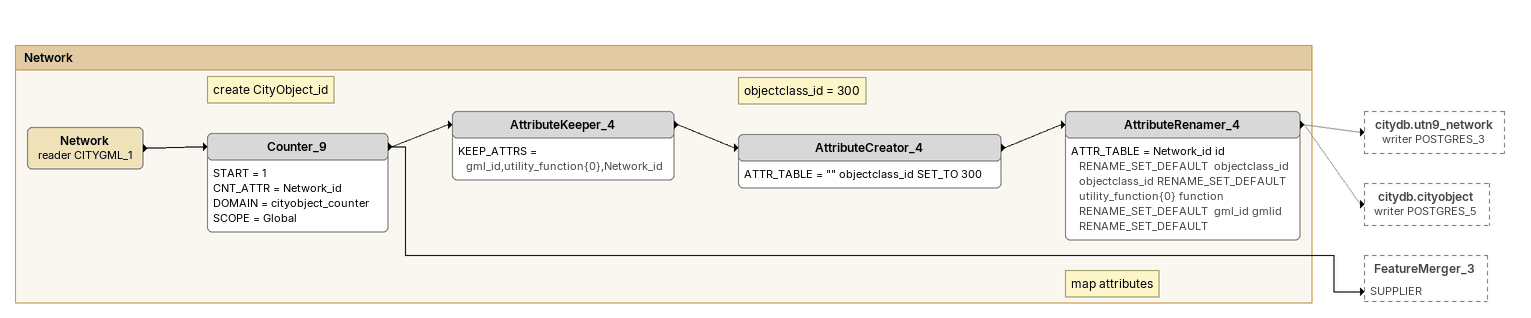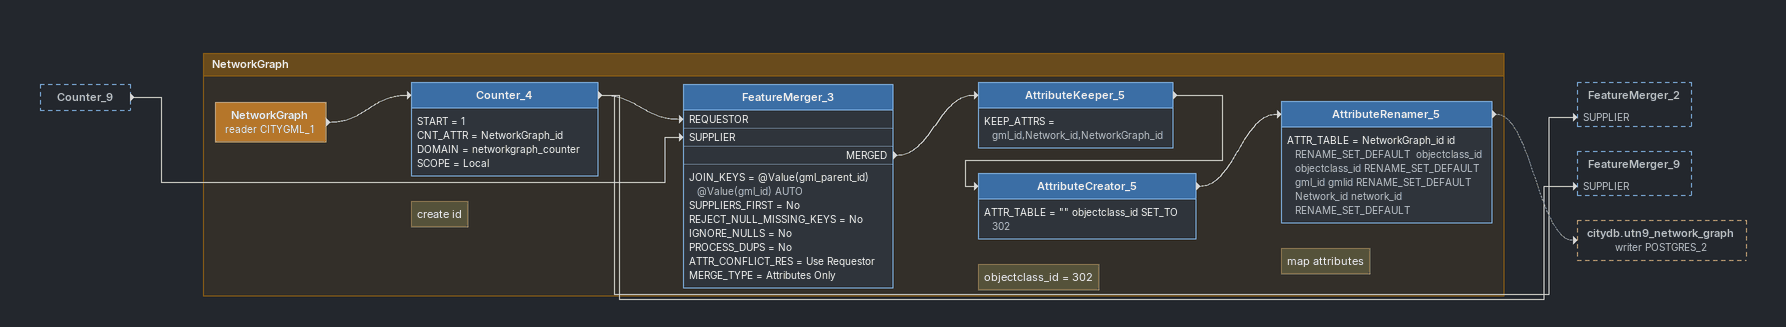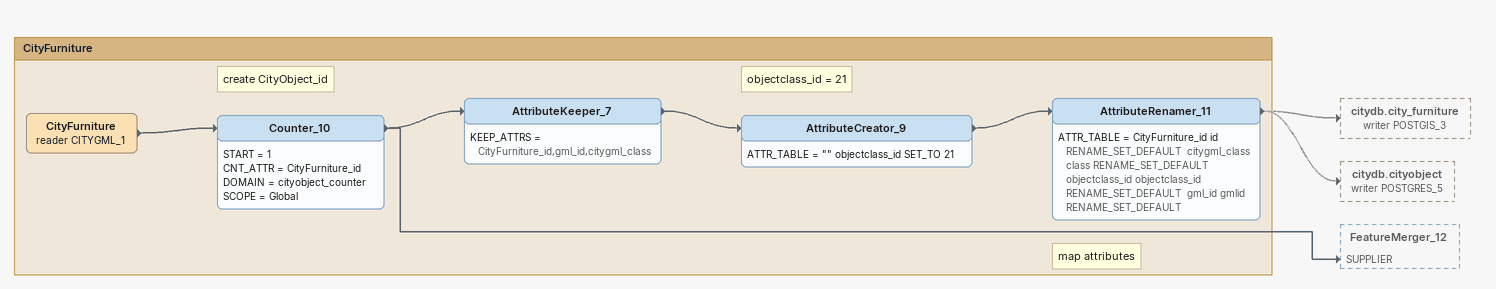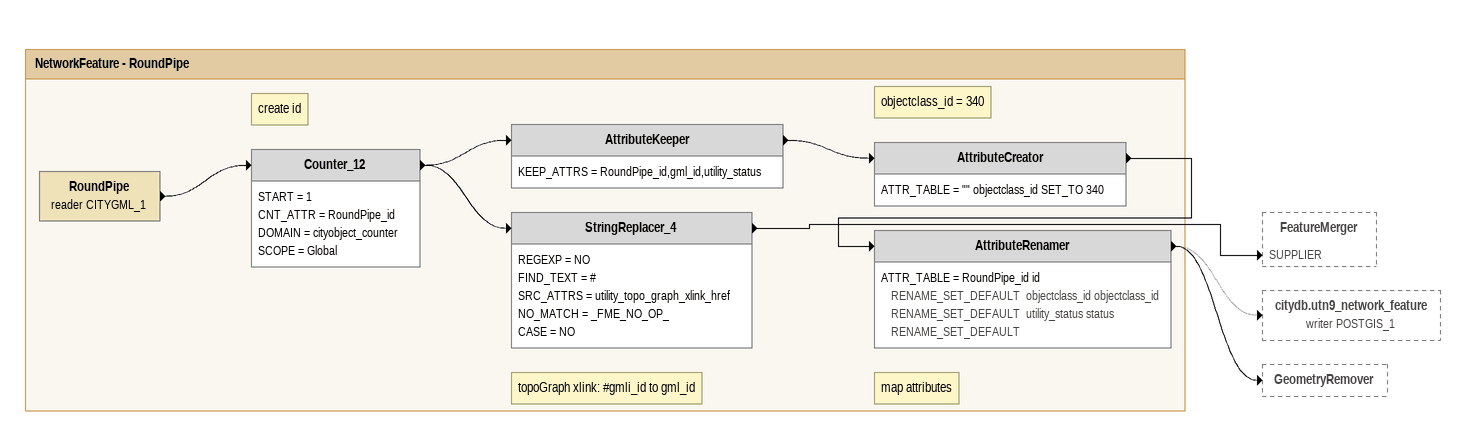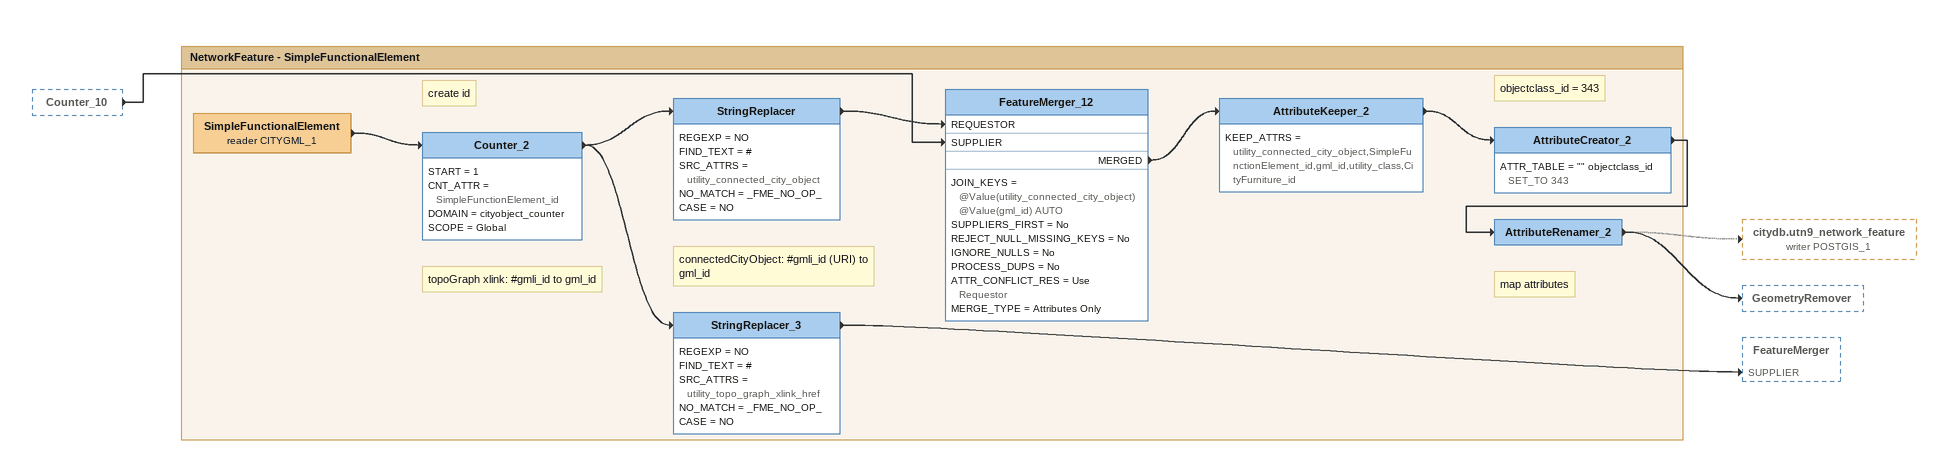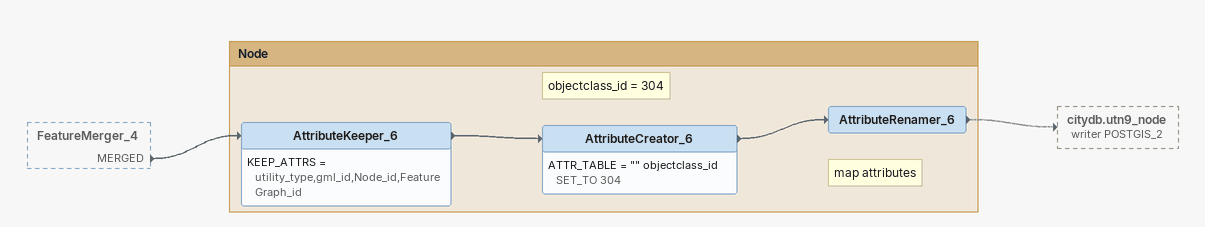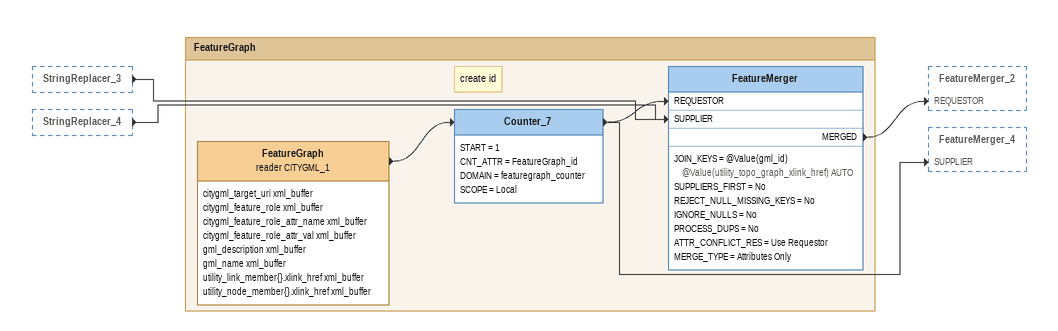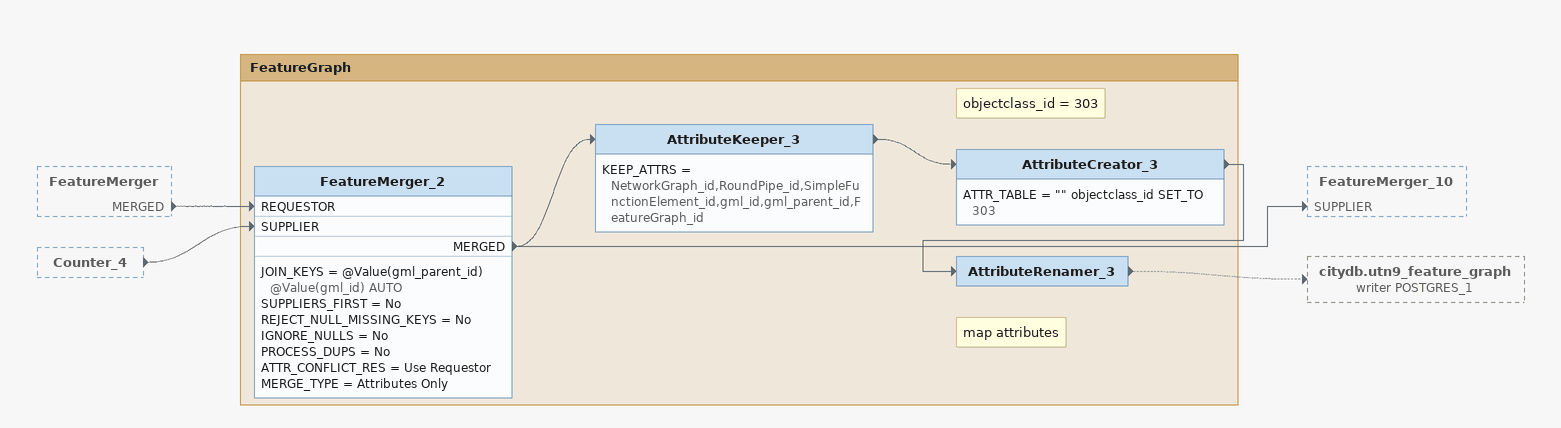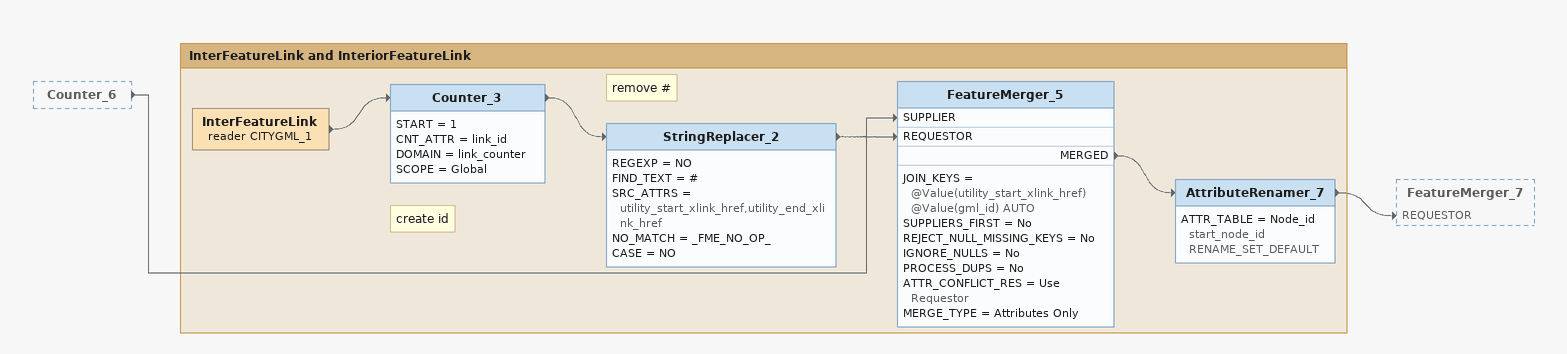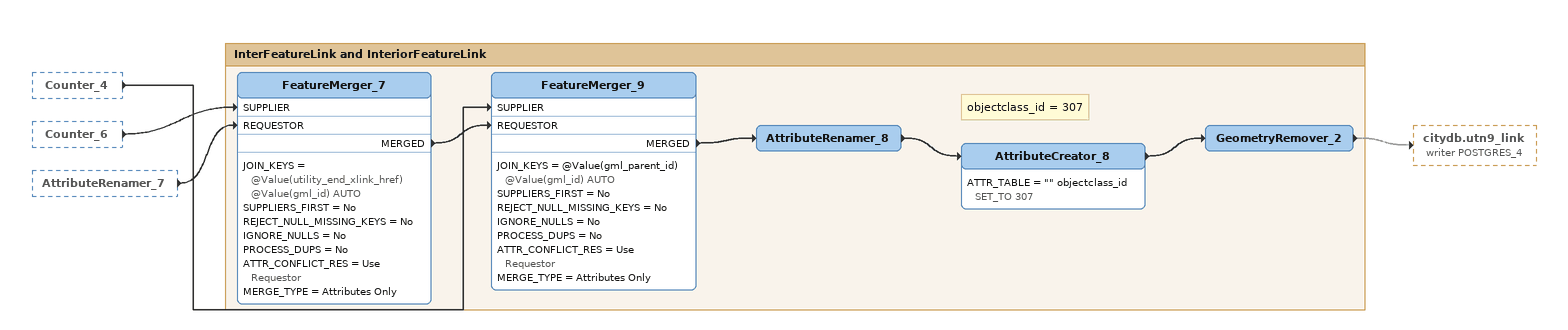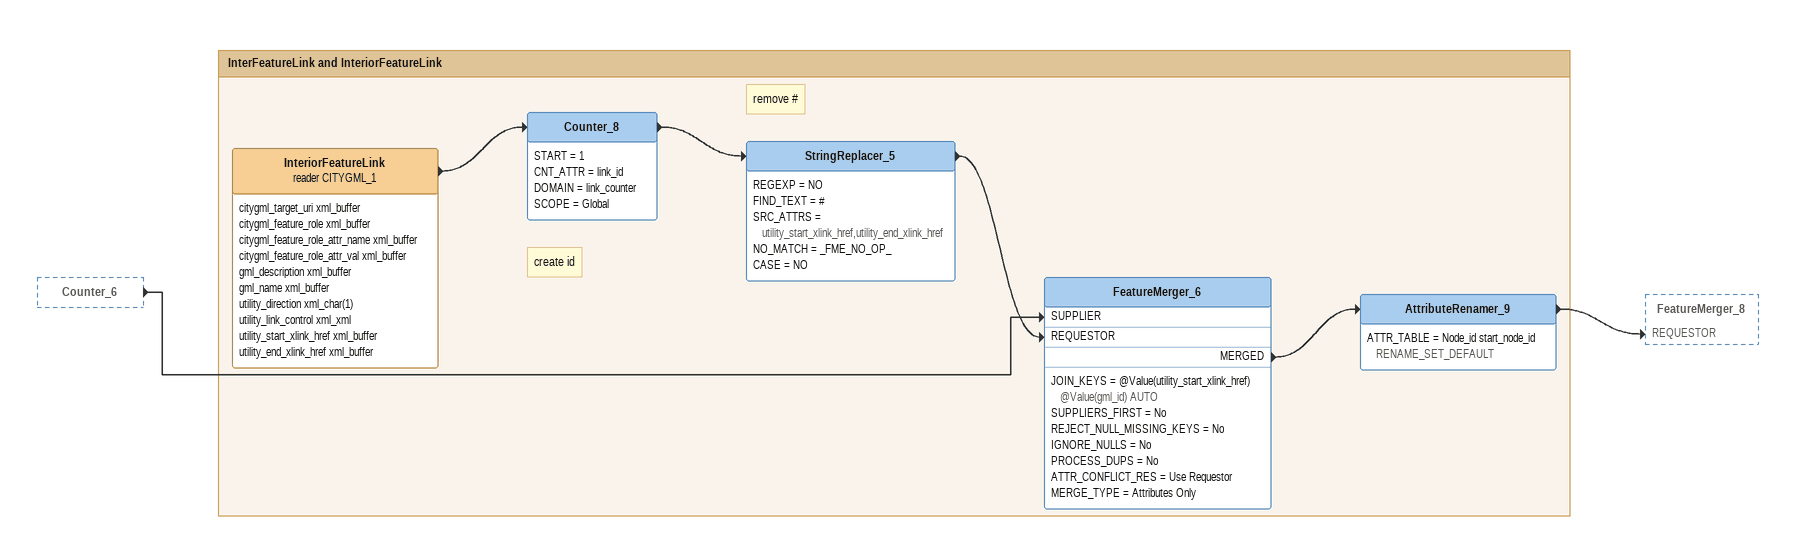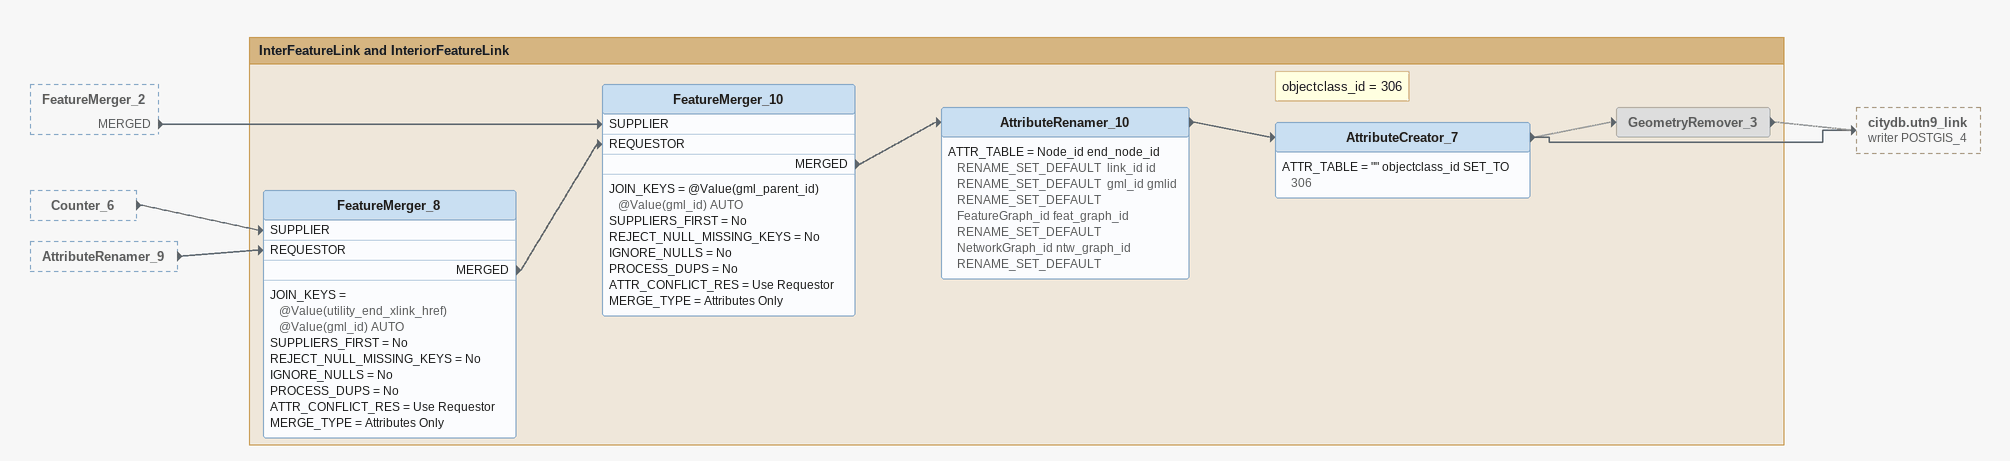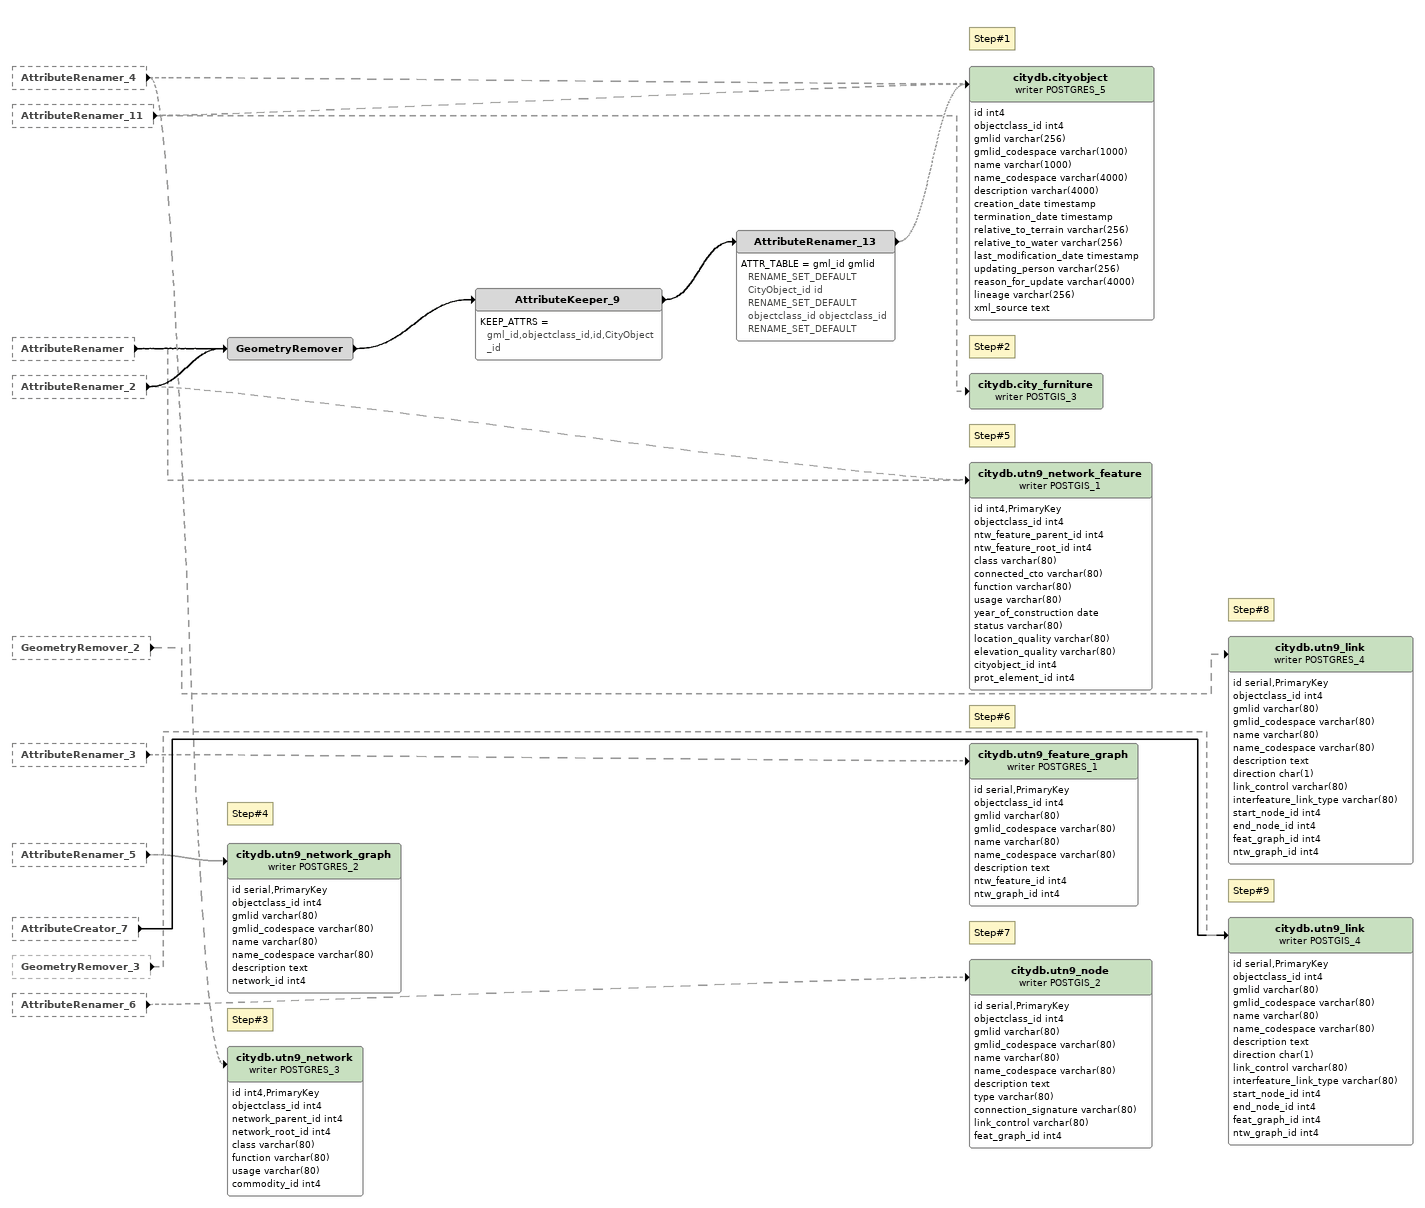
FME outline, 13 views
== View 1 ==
Bookmark: Network
Network (reader CITYGML_1)
    -> Counter_9
Note: create CityObject_id
Counter_9
    START = 1
    CNT_ATTR = Network_id
    DOMAIN = cityobject_counter
    SCOPE = Global
    -> FeatureMerger_3 [SUPPLIER]
    -> AttributeKeeper_4
AttributeKeeper_4
    KEEP_ATTRS = gml_id,utility_function{0},Network_id
    -> AttributeCreator_4
Note: objectclass_id = 300
AttributeCreator_4
    ATTR_TABLE = "" objectclass_id SET_TO 300
    -> AttributeRenamer_4
Note: map attributes
AttributeRenamer_4
    ATTR_TABLE = Network_id id RENAME_SET_DEFAULT  objectclass_id objectclass_id RENAME_SET_DEFAULT  utility_function{0} function RENAME_SET_DEFAULT  gml_id gmlid RENAME_SET_DEFAULT
    -> citydb.utn9_network (writer POSTGRES_3) [off]
    -> citydb.cityobject (writer POSTGRES_5) [off]

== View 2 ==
Counter_9 [outside]
    -> FeatureMerger_3 [SUPPLIER]

Bookmark: NetworkGraph
NetworkGraph (reader CITYGML_1)
    -> Counter_4
Note: create id
Counter_4
    START = 1
    CNT_ATTR = NetworkGraph_id
    DOMAIN = networkgraph_counter
    SCOPE = Local
    -> FeatureMerger_2 [SUPPLIER]
    -> FeatureMerger_3 [REQUESTOR]
    -> FeatureMerger_9 [SUPPLIER]
FeatureMerger_3
    JOIN_KEYS = @Value(gml_parent_id) @Value(gml_id) AUTO
    SUPPLIERS_FIRST = No
    REJECT_NULL_MISSING_KEYS = No
    IGNORE_NULLS = No
    PROCESS_DUPS = No
    ATTR_CONFLICT_RES = Use Requestor
    MERGE_TYPE = Attributes Only
    MERGED -> AttributeKeeper_5
AttributeKeeper_5
    KEEP_ATTRS = gml_id,Network_id,NetworkGraph_id
    -> AttributeCreator_5
Note: objectclass_id = 302
AttributeCreator_5
    ATTR_TABLE = "" objectclass_id SET_TO 302
    -> AttributeRenamer_5
Note: map attributes
AttributeRenamer_5
    ATTR_TABLE = NetworkGraph_id id RENAME_SET_DEFAULT  objectclass_id objectclass_id RENAME_SET_DEFAULT  gml_id gmlid RENAME_SET_DEFAULT  Network_id network_id RENAME_SET_DEFAULT
    -> citydb.utn9_network_graph (writer POSTGRES_2) [off]

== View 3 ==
Bookmark: CityFurniture
CityFurniture (reader CITYGML_1)
    -> Counter_10
Note: create CityObject_id
Counter_10
    START = 1
    CNT_ATTR = CityFurniture_id
    DOMAIN = cityobject_counter
    SCOPE = Global
    -> FeatureMerger_12 [SUPPLIER]
    -> AttributeKeeper_7
AttributeKeeper_7
    KEEP_ATTRS = CityFurniture_id,gml_id,citygml_class
    -> AttributeCreator_9
Note: objectclass_id = 21
AttributeCreator_9
    ATTR_TABLE = "" objectclass_id SET_TO 21
    -> AttributeRenamer_11
Note: map attributes
AttributeRenamer_11
    ATTR_TABLE = CityFurniture_id id RENAME_SET_DEFAULT  citygml_class class RENAME_SET_DEFAULT  objectclass_id objectclass_id RENAME_SET_DEFAULT  gml_id gmlid RENAME_SET_DEFAULT
    -> citydb.city_furniture (writer POSTGIS_3) [off]
    -> citydb.cityobject (writer POSTGRES_5) [off]

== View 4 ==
Bookmark: NetworkFeature - RoundPipe
RoundPipe (reader CITYGML_1)
    -> Counter_12
Note: create id
Counter_12
    START = 1
    CNT_ATTR = RoundPipe_id
    DOMAIN = cityobject_counter
    SCOPE = Global
    -> AttributeKeeper
    -> StringReplacer_4
AttributeKeeper
    KEEP_ATTRS = RoundPipe_id,gml_id,utility_status
    -> AttributeCreator
Note: objectclass_id = 340
AttributeCreator
    ATTR_TABLE = "" objectclass_id SET_TO 340
    -> AttributeRenamer
Note: map attributes
AttributeRenamer
    ATTR_TABLE = RoundPipe_id id RENAME_SET_DEFAULT  objectclass_id objectclass_id RENAME_SET_DEFAULT  utility_status status RENAME_SET_DEFAULT
    -> citydb.utn9_network_feature (writer POSTGIS_1) [off]
    -> GeometryRemover
Note: topoGraph xlink: #gmli_id to gml_id
StringReplacer_4
    REGEXP = NO
    FIND_TEXT = #
    SRC_ATTRS = utility_topo_graph_xlink_href
    NO_MATCH = _FME_NO_OP_
    CASE = NO
    -> FeatureMerger [SUPPLIER]

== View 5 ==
Counter_10 [outside]
    -> FeatureMerger_12 [SUPPLIER]

Bookmark: NetworkFeature - SimpleFunctionalElement
SimpleFunctionalElement (reader CITYGML_1)
    -> Counter_2
Note: create id
Counter_2
    START = 1
    CNT_ATTR = SimpleFunctionElement_id
    DOMAIN = cityobject_counter
    SCOPE = Global
    -> StringReplacer_3
    -> StringReplacer
Note: connectedCityObject: #gmli_id (URI) to gml_id
StringReplacer
    REGEXP = NO
    FIND_TEXT = #
    SRC_ATTRS = utility_connected_city_object
    NO_MATCH = _FME_NO_OP_
    CASE = NO
    -> FeatureMerger_12 [REQUESTOR]
Note: topoGraph xlink: #gmli_id to gml_id
StringReplacer_3
    REGEXP = NO
    FIND_TEXT = #
    SRC_ATTRS = utility_topo_graph_xlink_href
    NO_MATCH = _FME_NO_OP_
    CASE = NO
    -> FeatureMerger [SUPPLIER]
FeatureMerger_12
    JOIN_KEYS = @Value(utility_connected_city_object) @Value(gml_id) AUTO
    SUPPLIERS_FIRST = No
    REJECT_NULL_MISSING_KEYS = No
    IGNORE_NULLS = No
    PROCESS_DUPS = No
    ATTR_CONFLICT_RES = Use Requestor
    MERGE_TYPE = Attributes Only
    MERGED -> AttributeKeeper_2
AttributeKeeper_2
    KEEP_ATTRS = utility_connected_city_object,SimpleFunctionElement_id,gml_id,utility_class,CityFurniture_id
    -> AttributeCreator_2
Note: objectclass_id = 343
AttributeCreator_2
    ATTR_TABLE = "" objectclass_id SET_TO 343
    -> AttributeRenamer_2
Note: map attributes
AttributeRenamer_2
    -> citydb.utn9_network_feature (writer POSTGIS_1) [off]
    -> GeometryRemover

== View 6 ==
FeatureMerger_4 [outside]
    MERGED -> AttributeKeeper_6

Bookmark: Node
AttributeKeeper_6
    KEEP_ATTRS = utility_type,gml_id,Node_id,FeatureGraph_id
    -> AttributeCreator_6
Note: objectclass_id = 304
AttributeCreator_6
    ATTR_TABLE = "" objectclass_id SET_TO 304
    -> AttributeRenamer_6
Note: map attributes
AttributeRenamer_6
    -> citydb.utn9_node (writer POSTGIS_2) [off]

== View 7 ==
StringReplacer_3 [outside]
    -> FeatureMerger [SUPPLIER]
StringReplacer_4 [outside]
    -> FeatureMerger [SUPPLIER]

Bookmark: FeatureGraph
FeatureGraph (reader CITYGML_1)
    attributes: citygml_target_uri xml_buffer, citygml_feature_role xml_buffer, citygml_feature_role_attr_name xml_buffer, citygml_feature_role_attr_val xml_buffer, gml_description xml_buffer, gml_name xml_buffer, utility_link_member{}.xlink_href xml_buffer, utility_node_member{}.xlink_href xml_buffer
    -> Counter_7
Note: create id
Counter_7
    START = 1
    CNT_ATTR = FeatureGraph_id
    DOMAIN = featuregraph_counter
    SCOPE = Local
    -> FeatureMerger [REQUESTOR]
    -> FeatureMerger_4 [SUPPLIER]
FeatureMerger
    JOIN_KEYS = @Value(gml_id) @Value(utility_topo_graph_xlink_href) AUTO
    SUPPLIERS_FIRST = No
    REJECT_NULL_MISSING_KEYS = No
    IGNORE_NULLS = No
    PROCESS_DUPS = No
    ATTR_CONFLICT_RES = Use Requestor
    MERGE_TYPE = Attributes Only
    MERGED -> FeatureMerger_2 [REQUESTOR]

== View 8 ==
FeatureMerger [outside]
    MERGED -> FeatureMerger_2 [REQUESTOR]
Counter_4 [outside]
    -> FeatureMerger_2 [SUPPLIER]

Bookmark: FeatureGraph
FeatureMerger_2
    JOIN_KEYS = @Value(gml_parent_id) @Value(gml_id) AUTO
    SUPPLIERS_FIRST = No
    REJECT_NULL_MISSING_KEYS = No
    IGNORE_NULLS = No
    PROCESS_DUPS = No
    ATTR_CONFLICT_RES = Use Requestor
    MERGE_TYPE = Attributes Only
    MERGED -> AttributeKeeper_3
    MERGED -> FeatureMerger_10 [SUPPLIER]
AttributeKeeper_3
    KEEP_ATTRS = NetworkGraph_id,RoundPipe_id,SimpleFunctionElement_id,gml_id,gml_parent_id,FeatureGraph_id
    -> AttributeCreator_3
Note: objectclass_id = 303
AttributeCreator_3
    ATTR_TABLE = "" objectclass_id SET_TO 303
    -> AttributeRenamer_3
Note: map attributes
AttributeRenamer_3
    -> citydb.utn9_feature_graph (writer POSTGRES_1) [off]

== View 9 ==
Counter_6 [outside]
    -> FeatureMerger_5 [SUPPLIER]

Bookmark: InterFeatureLink and InteriorFeatureLink
InterFeatureLink (reader CITYGML_1)
    -> Counter_3
Note: create id
Counter_3
    START = 1
    CNT_ATTR = link_id
    DOMAIN = link_counter
    SCOPE = Global
    -> StringReplacer_2
Note: remove #
StringReplacer_2
    REGEXP = NO
    FIND_TEXT = #
    SRC_ATTRS = utility_start_xlink_href,utility_end_xlink_href
    NO_MATCH = _FME_NO_OP_
    CASE = NO
    -> FeatureMerger_5 [REQUESTOR]
FeatureMerger_5
    JOIN_KEYS = @Value(utility_start_xlink_href) @Value(gml_id) AUTO
    SUPPLIERS_FIRST = No
    REJECT_NULL_MISSING_KEYS = No
    IGNORE_NULLS = No
    PROCESS_DUPS = No
    ATTR_CONFLICT_RES = Use Requestor
    MERGE_TYPE = Attributes Only
    MERGED -> AttributeRenamer_7
AttributeRenamer_7
    ATTR_TABLE = Node_id start_node_id RENAME_SET_DEFAULT
    -> FeatureMerger_7 [REQUESTOR]

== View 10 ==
Counter_4 [outside]
    -> FeatureMerger_9 [SUPPLIER]
Counter_6 [outside]
    -> FeatureMerger_7 [SUPPLIER]
AttributeRenamer_7 [outside]
    -> FeatureMerger_7 [REQUESTOR]

Bookmark: InterFeatureLink and InteriorFeatureLink
FeatureMerger_7
    JOIN_KEYS = @Value(utility_end_xlink_href) @Value(gml_id) AUTO
    SUPPLIERS_FIRST = No
    REJECT_NULL_MISSING_KEYS = No
    IGNORE_NULLS = No
    PROCESS_DUPS = No
    ATTR_CONFLICT_RES = Use Requestor
    MERGE_TYPE = Attributes Only
    MERGED -> FeatureMerger_9 [REQUESTOR]
FeatureMerger_9
    JOIN_KEYS = @Value(gml_parent_id) @Value(gml_id) AUTO
    SUPPLIERS_FIRST = No
    REJECT_NULL_MISSING_KEYS = No
    IGNORE_NULLS = No
    PROCESS_DUPS = No
    ATTR_CONFLICT_RES = Use Requestor
    MERGE_TYPE = Attributes Only
    MERGED -> AttributeRenamer_8
AttributeRenamer_8
    -> AttributeCreator_8
Note: objectclass_id = 307
AttributeCreator_8
    ATTR_TABLE = "" objectclass_id SET_TO 307
    -> GeometryRemover_2
GeometryRemover_2
    -> citydb.utn9_link (writer POSTGRES_4) [off]

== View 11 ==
Counter_6 [outside]
    -> FeatureMerger_6 [SUPPLIER]

Bookmark: InterFeatureLink and InteriorFeatureLink
InteriorFeatureLink (reader CITYGML_1)
    attributes: citygml_target_uri xml_buffer, citygml_feature_role xml_buffer, citygml_feature_role_attr_name xml_buffer, citygml_feature_role_attr_val xml_buffer, gml_description xml_buffer, gml_name xml_buffer, utility_direction xml_char(1), utility_link_control xml_xml, utility_start_xlink_href xml_buffer, utility_end_xlink_href xml_buffer
    -> Counter_8
Note: create id
Counter_8
    START = 1
    CNT_ATTR = link_id
    DOMAIN = link_counter
    SCOPE = Global
    -> StringReplacer_5
Note: remove #
StringReplacer_5
    REGEXP = NO
    FIND_TEXT = #
    SRC_ATTRS = utility_start_xlink_href,utility_end_xlink_href
    NO_MATCH = _FME_NO_OP_
    CASE = NO
    -> FeatureMerger_6 [REQUESTOR]
FeatureMerger_6
    JOIN_KEYS = @Value(utility_start_xlink_href) @Value(gml_id) AUTO
    SUPPLIERS_FIRST = No
    REJECT_NULL_MISSING_KEYS = No
    IGNORE_NULLS = No
    PROCESS_DUPS = No
    ATTR_CONFLICT_RES = Use Requestor
    MERGE_TYPE = Attributes Only
    MERGED -> AttributeRenamer_9
AttributeRenamer_9
    ATTR_TABLE = Node_id start_node_id RENAME_SET_DEFAULT
    -> FeatureMerger_8 [REQUESTOR]

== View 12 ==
FeatureMerger_2 [outside]
    MERGED -> FeatureMerger_10 [SUPPLIER]
Counter_6 [outside]
    -> FeatureMerger_8 [SUPPLIER]
AttributeRenamer_9 [outside]
    -> FeatureMerger_8 [REQUESTOR]

Bookmark: InterFeatureLink and InteriorFeatureLink
FeatureMerger_8
    JOIN_KEYS = @Value(utility_end_xlink_href) @Value(gml_id) AUTO
    SUPPLIERS_FIRST = No
    REJECT_NULL_MISSING_KEYS = No
    IGNORE_NULLS = No
    PROCESS_DUPS = No
    ATTR_CONFLICT_RES = Use Requestor
    MERGE_TYPE = Attributes Only
    MERGED -> FeatureMerger_10 [REQUESTOR]
FeatureMerger_10
    JOIN_KEYS = @Value(gml_parent_id) @Value(gml_id) AUTO
    SUPPLIERS_FIRST = No
    REJECT_NULL_MISSING_KEYS = No
    IGNORE_NULLS = No
    PROCESS_DUPS = No
    ATTR_CONFLICT_RES = Use Requestor
    MERGE_TYPE = Attributes Only
    MERGED -> AttributeRenamer_10
AttributeRenamer_10
    ATTR_TABLE = Node_id end_node_id RENAME_SET_DEFAULT  link_id id RENAME_SET_DEFAULT  gml_id gmlid RENAME_SET_DEFAULT  FeatureGraph_id feat_graph_id RENAME_SET_DEFAULT  NetworkGraph_id ntw_graph_id RENAME_SET_DEFAULT
    -> AttributeCreator_7
Note: objectclass_id = 306
AttributeCreator_7
    ATTR_TABLE = "" objectclass_id SET_TO 306
    -> GeometryRemover_3 [off]
    -> citydb.utn9_link (writer POSTGIS_4)
GeometryRemover_3 [off]
    -> citydb.utn9_link (writer POSTGIS_4) [off]

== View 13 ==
AttributeRenamer_4 [outside]
    -> citydb.utn9_network (writer POSTGRES_3) [off]
    -> citydb.cityobject (writer POSTGRES_5) [off]
AttributeRenamer_11 [outside]
    -> citydb.city_furniture (writer POSTGIS_3) [off]
    -> citydb.cityobject (writer POSTGRES_5) [off]
AttributeRenamer [outside]
    -> citydb.utn9_network_feature (writer POSTGIS_1) [off]
    -> GeometryRemover
AttributeRenamer_2 [outside]
    -> citydb.utn9_network_feature (writer POSTGIS_1) [off]
    -> GeometryRemover
GeometryRemover_2 [outside]
    -> citydb.utn9_link (writer POSTGRES_4) [off]
AttributeRenamer_3 [outside]
    -> citydb.utn9_feature_graph (writer POSTGRES_1) [off]
AttributeRenamer_5 [outside]
    -> citydb.utn9_network_graph (writer POSTGRES_2) [off]
AttributeCreator_7 [outside]
    -> citydb.utn9_link (writer POSTGIS_4)
GeometryRemover_3 [outside]
    -> citydb.utn9_link (writer POSTGIS_4) [off]
AttributeRenamer_6 [outside]
    -> citydb.utn9_node (writer POSTGIS_2) [off]
Note: Step#7
citydb.utn9_node (writer POSTGIS_2)
    attributes: id serial,PrimaryKey, objectclass_id int4, gmlid varchar(80), gmlid_codespace varchar(80), name varchar(80), name_codespace varchar(80), description text, type varchar(80), connection_signature varchar(80), link_control varchar(80), feat_graph_id int4
Note: Step#6
citydb.utn9_feature_graph (writer POSTGRES_1)
    attributes: id serial,PrimaryKey, objectclass_id int4, gmlid varchar(80), gmlid_codespace varchar(80), name varchar(80), name_codespace varchar(80), description text, ntw_feature_id int4, ntw_graph_id int4
Note: Step#9
citydb.utn9_link (writer POSTGIS_4)
    attributes: id serial,PrimaryKey, objectclass_id int4, gmlid varchar(80), gmlid_codespace varchar(80), name varchar(80), name_codespace varchar(80), description text, direction char(1), link_control varchar(80), interfeature_link_type varchar(80), start_node_id int4, end_node_id int4, feat_graph_id int4, ntw_graph_id int4
Note: Step#8
citydb.utn9_link (writer POSTGRES_4)
    attributes: id serial,PrimaryKey, objectclass_id int4, gmlid varchar(80), gmlid_codespace varchar(80), name varchar(80), name_codespace varchar(80), description text, direction char(1), link_control varchar(80), interfeature_link_type varchar(80), start_node_id int4, end_node_id int4, feat_graph_id int4, ntw_graph_id int4
Note: Step#4
citydb.utn9_network_graph (writer POSTGRES_2)
    attributes: id serial,PrimaryKey, objectclass_id int4, gmlid varchar(80), gmlid_codespace varchar(80), name varchar(80), name_codespace varchar(80), description text, network_id int4
Note: Step#3
citydb.utn9_network (writer POSTGRES_3)
    attributes: id int4,PrimaryKey, objectclass_id int4, network_parent_id int4, network_root_id int4, class varchar(80), function varchar(80), usage varchar(80), commodity_id int4
Note: Step#2
citydb.city_furniture (writer POSTGIS_3)
Note: Step#5
citydb.utn9_network_feature (writer POSTGIS_1)
    attributes: id int4,PrimaryKey, objectclass_id int4, ntw_feature_parent_id int4, ntw_feature_root_id int4, class varchar(80), connected_cto varchar(80), function varchar(80), usage varchar(80), year_of_construction date, status varchar(80), location_quality varchar(80), elevation_quality varchar(80), cityobject_id int4, prot_element_id int4
GeometryRemover
    -> AttributeKeeper_9
AttributeKeeper_9
    KEEP_ATTRS = gml_id,objectclass_id,id,CityObject_id
    -> AttributeRenamer_13
AttributeRenamer_13
    ATTR_TABLE = gml_id gmlid RENAME_SET_DEFAULT  CityObject_id id RENAME_SET_DEFAULT  objectclass_id objectclass_id RENAME_SET_DEFAULT
    -> citydb.cityobject (writer POSTGRES_5) [off]
Note: Step#1
citydb.cityobject (writer POSTGRES_5)
    attributes: id int4, objectclass_id int4, gmlid varchar(256), gmlid_codespace varchar(1000), name varchar(1000), name_codespace varchar(4000), description varchar(4000), creation_date timestamp, termination_date timestamp, relative_to_terrain varchar(256), relative_to_water varchar(256), last_modification_date timestamp, updating_person varchar(256), reason_for_update varchar(4000), lineage varchar(256), xml_source text
